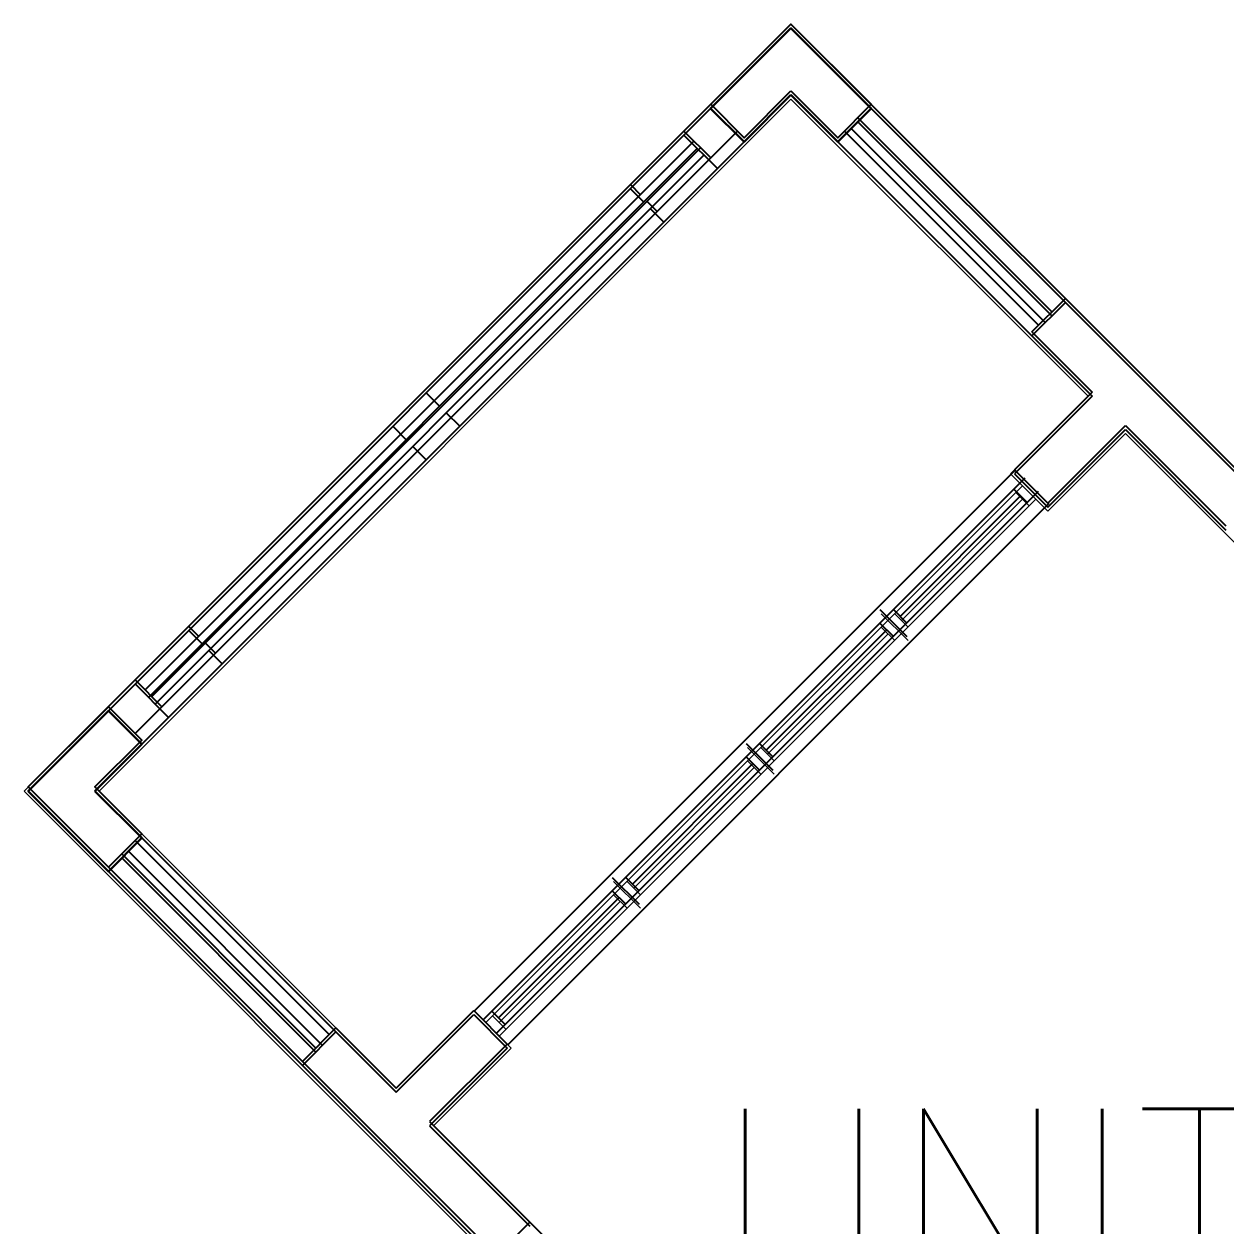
# Model space of a CAD drawing. Header units: millimetres. Extents: x 186805 to 449048, y 2167 to 51540.
# Drawn here: x 251906 to 258256, y 40375 to 46724 of the extents above; entities that cross this region are included whole.
import ezdxf

# ---------------------------------------------------------------- set-up
doc = ezdxf.new("R2010")
doc.units = ezdxf.units.MM
doc.linetypes.add('HIDDEN2', pattern=[0.1875, 0.125, -0.0625])
doc.layers.get('0').update_dxf_attribs({"linetype": 'CONTINUOUS'})
for name, color, linetype, lineweight in [('0-60x60-C', 3, 'CONTINUOUS', 13), ('0-AKL-P1 TILES', 8, 'CONTINUOUS', 13), ('0-akl-plasterline', 9, 'CONTINUOUS', 13), ('3117.NEW ID XR$0$BD$0$a-conc', 6, 'CONTINUOUS', 30), ('3117.NEW ID XR$0$BD$0$A-FLOREDGE', 211, 'CONTINUOUS', 5), ('3117.NEW ID XR$0$BD$0$a-wall', 7, 'CONTINUOUS', 30), ('3117.NEW ID XR$0$BD$0$A-WIND', 4, 'CONTINUOUS', 9)]:
    doc.layers.add(name, color=color, linetype=linetype, lineweight=lineweight)
for name, color, linetype in [('3117.NEW ID XR$0$a-conc', 140, 'CONTINUOUS'), ('3117.NEW ID XR$0$A-FLOREDGE', 211, 'CONTINUOUS'), ('3117.NEW ID XR$0$A-TILE', 8, 'CONTINUOUS'), ('3117.NEW ID XR$0$a-wall', 7, 'CONTINUOUS'), ('A-ABOVE DOOR', 1, 'HIDDEN2'), ('A-CONC-BLDG', 6, 'CONTINUOUS'), ('A-FLORRAIL', 92, 'CONTINUOUS'), ('a-wall', 140, 'CONTINUOUS'), ('A-WIND', 4, 'CONTINUOUS'), ('ALAN', 6, 'CONTINUOUS')]:
    doc.layers.add(name, color=color, linetype=linetype)
doc.styles.add('T 200 neal', font='romans.shx', dxfattribs={"height": 400})

# ---------------------------------------------------------------- blocks, each defined once
blk = doc.blocks.new('A$C7C4A1575')
at = {"layer": 'A-ABOVE DOOR', "color": 8, "linetype": 'Continuous'}
for p, q in [((23965.6, 10196.1), (26822.3, 7339.4)), ((26645.5, 7162.6), (23788.8, 10019.3))]:
    blk.add_line(p, q, dxfattribs=at)
at = {"layer": 'A-CONC-BLDG', "color": 8}
for points in [[(24079.9, 11136.5), (24256.7, 11313.3), (23655.7, 11914.4), (23478.9, 11737.6)], [(21852.5, 8414.2), (22029.3, 8591), (21781.8, 8838.4), (22029.3, 9085.9), (21852.5, 9262.7), (21428.3, 8838.4)], [(25458.8, 5161.5), (25706.3, 5409), (25883.1, 5232.2), (25458.8, 4807.9), (25034.5, 5232.2), (25211.3, 5409)]]:
    blk.add_lwpolyline(points, close=True, dxfattribs=at)
at = {"layer": 'A-FLORRAIL', "color": 8}
for p, q in [((22948.6, 10217.3), (21923.3, 9192)), ((23019.3, 10146.6), (21994, 9121.3)), ((21994, 8555.6), (25175.9, 5373.6)), ((21994, 8272.8), (22135.4, 8414.2)), ((22047, 8325.8), (24946.1, 5426.7)), ((22082.4, 8361.1), (24981.5, 5462)), ((22365.2, 8078.3), (22418.2, 8131.3)), ((22276.8, 7989.9), (22329.8, 8043)), ((26766.9, 6398.9), (25741.6, 5373.6)), ((26837.6, 6328.2), (25812.3, 5302.9)), ((24698.6, 5744.9), (24751.7, 5797.9)), ((24610.3, 5656.5), (24663.3, 5709.5)), ((24893.1, 5373.6), (25034.5, 5515))]:
    blk.add_line(p, q, dxfattribs=at)
at = {"layer": 'a-wall', "color": 8}
for p, q in [((22877.8, 10288), (23903.2, 11313.3)), ((23549.6, 10606.2), (24079.9, 11136.5)), ((23959.7, 10196.1), (23549.6, 10606.2)), ((23054.6, 10111.2), (23372.8, 10429.4)), ((23372.8, 10429.4), (23782.9, 10019.3)), ((23054.6, 10111.2), (22877.8, 10288)), ((23782.9, 10019.3), (23959.7, 10196.1)), ((27226.6, 6929.3), (27756.9, 7459.6)), ((26639.7, 7162.6), (26816.4, 7339.4)), ((26816.4, 7339.4), (27226.6, 6929.3)), ((26908.4, 6257.5), (27933.7, 7282.8)), ((27049.8, 6752.5), (26639.7, 7162.6)), ((27226.6, 6929.3), (27226.6, 6929.3)), ((26731.6, 6434.3), (27049.8, 6752.5)), ((26731.6, 6434.3), (26908.4, 6257.5))]:
    blk.add_line(p, q, dxfattribs=at)
at = {"layer": 'A-WIND', "color": 8}
for p, q in [((23903.2, 10139.5), (26766.9, 7275.7)), ((23832.4, 10068.8), (26696.2, 7205)), ((23949.1, 10093.6), (23878.4, 10022.8)), ((24550.2, 9421.8), (23913.8, 10058.2)), ((24514.8, 9315.7), (24656.2, 9457.2)), ((24585.5, 9457.2), (24514.8, 9386.5)), ((24656.2, 9386.5), (24585.5, 9315.7)), ((25257.3, 8714.7), (24620.9, 9351.1)), ((25292.6, 8750.1), (25221.9, 8679.3)), ((25221.9, 8608.6), (25363.3, 8750.1)), ((25363.3, 8679.3), (25292.6, 8608.6)), ((25964.4, 8007.6), (25328, 8644)), ((25999.7, 8043), (25929, 7972.2)), ((25929, 7901.5), (26070.4, 8043)), ((26070.4, 7972.2), (25999.7, 7901.5)), ((26671.5, 7300.5), (26035.1, 7936.9)), ((26706.8, 7335.8), (26636.1, 7265.1))]:
    blk.add_line(p, q, dxfattribs=at)
at = {"layer": 'ALAN', "color": 8}
for p, q in [((23903.2, 11313.3), (21428.3, 8838.4)), ((21428.3, 8838.4), (25458.8, 4807.9)), ((25458.8, 4807.9), (27933.7, 7282.8))]:
    blk.add_line(p, q, dxfattribs=at)
blk = doc.blocks.new('A$C32DD6ECA')
at = {"layer": '0-60x60-C', "color": 16, "xscale": 0.04183124983683228, "yscale": 0.04183124983683228, "zscale": 0.04183124983683228, "rotation": 180}
blk.add_blockref('A$C7C4A1575', (4397.08, 2202.64), dxfattribs=at)
blk = doc.blocks.new('A$C5C977968')
at = {"layer": '0-akl-plasterline'}
for p, q in [((8198.2, 14785.6), (10673.1, 17260.5)), ((10673.1, 17260.5), (14724.8, 13208.8)), ((10673.1, 16864.5), (9103.3, 15294.7)), ((14328.8, 13208.8), (10673.1, 16864.5)), ((9103.3, 15294.7), (9513.4, 14884.6)), ((5592.1, 11783.5), (8905.3, 15096.7)), ((9315.4, 14686.6), (8905.3, 15096.7)), ((9513.4, 14884.6), (9315.4, 14686.6)), ((14724.8, 13208.8), (12249.9, 10733.9)), ((14328.8, 13208.8), (12759.1, 11639)), ((14350, 13208.8), (14102.6, 12961.3)), ((12348.9, 12049.1), (12150.9, 11851.1)), ((12759.1, 11639), (12348.9, 12049.1)), ((12150.9, 11851.1), (12561.1, 11441)), ((12561.1, 11441), (8940.7, 7820.6))]:
    blk.add_line(p, q, dxfattribs=at)
at = {"layer": '3117.NEW ID XR$0$a-conc'}
for p, q in [((10248.8, 16815), (10673.1, 17239.3)), ((10673.1, 17239.3), (11097.4, 16815)), ((10673.1, 16885.7), (10425.6, 16638.2)), ((10920.6, 16638.2), (10673.1, 16885.7)), ((10425.6, 16638.2), (10248.8, 16815)), ((11097.4, 16815), (10920.6, 16638.2)), ((14279.3, 13633), (14102.6, 13456.2)), ((14703.6, 13208.8), (14279.3, 13633)), ((14102.6, 13456.2), (14350, 13208.8)), ((14350, 13208.8), (14102.6, 12961.3)), ((14279.3, 12784.5), (14703.6, 13208.8)), ((14102.6, 12961.3), (14279.3, 12784.5))]:
    blk.add_line(p, q, dxfattribs=at)
at = {"layer": '3117.NEW ID XR$0$A-FLOREDGE'}
for p, q in [((9223.5, 15789.7), (10248.8, 16815)), ((14279.3, 13633), (11097.4, 16815)), ((9294.2, 15719), (10319.5, 16744.3)), ((9329.6, 15683.6), (10354.9, 16708.9)), ((9400.3, 15612.9), (10425.6, 16638.2)), ((14102.6, 13456.2), (10920.6, 16638.2)), ((11238.8, 16673.6), (11062, 16496.8)), ((14067.2, 13703.7), (11168.1, 16602.9)), ((14031.8, 13668.4), (11132.7, 16567.5)), ((11521.6, 16390.7), (11450.9, 16320)), ((11415.6, 16284.7), (11344.8, 16214)), ((12600, 15312.4), (12529.2, 15241.7)), ((12493.9, 15206.3), (12423.2, 15135.6)), ((12776.7, 15135.6), (12706, 15064.9)), ((12670.7, 15029.6), (12600, 14958.8)), ((13855.1, 14057.3), (13784.4, 13986.6)), ((13749, 13951.2), (13678.3, 13880.5)), ((14137.9, 13774.4), (13961.1, 13597.7)), ((13077.3, 11936), (14102.6, 12961.3)), ((13148, 11865.3), (14173.3, 12890.6)), ((13183.3, 11829.9), (14208.6, 12855.2)), ((13254, 11759.2), (14279.3, 12784.5))]:
    blk.add_line(p, q, dxfattribs=at)
at = {"layer": '3117.NEW ID XR$0$A-TILE'}
for p, q in [((10425.6, 16638.2), (9400.3, 15612.9)), ((14102.6, 13456.2), (10920.6, 16638.2)), ((13077.3, 11936), (14102.6, 12961.3))]:
    blk.add_line(p, q, dxfattribs=at)
at = {"layer": '3117.NEW ID XR$0$a-wall'}
blk.add_line((8905.3, 15117.9), (8905.3, 15117.9), dxfattribs=at)
at = {"layer": '3117.NEW ID XR$0$BD$0$a-conc'}
for p, q in [((10248.8, 16815), (10673.1, 17239.3)), ((10673.1, 17239.3), (11097.4, 16815)), ((10673.1, 16885.7), (10425.6, 16638.2)), ((10920.6, 16638.2), (10673.1, 16885.7)), ((10425.6, 16638.2), (10248.8, 16815)), ((11097.4, 16815), (10920.6, 16638.2)), ((14279.3, 13633), (14102.6, 13456.2)), ((14703.6, 13208.8), (14279.3, 13633)), ((14102.6, 13456.2), (14350, 13208.8)), ((14350, 13208.8), (14102.6, 12961.3)), ((14279.3, 12784.5), (14703.6, 13208.8)), ((14102.6, 12961.3), (14279.3, 12784.5))]:
    blk.add_line(p, q, dxfattribs=at)
at = {"layer": '3117.NEW ID XR$0$BD$0$A-FLOREDGE'}
for p, q in [((9223.5, 15789.7), (10248.8, 16815)), ((14279.3, 13633), (11097.4, 16815)), ((9294.2, 15719), (10319.5, 16744.3)), ((9329.6, 15683.6), (10354.9, 16708.9)), ((9400.3, 15612.9), (10425.6, 16638.2)), ((14102.6, 13456.2), (10920.6, 16638.2)), ((11238.8, 16673.6), (11062, 16496.8)), ((14067.2, 13703.7), (11168.1, 16602.9)), ((14031.8, 13668.4), (11132.7, 16567.5)), ((11521.6, 16390.7), (11450.9, 16320)), ((11415.6, 16284.7), (11344.8, 16214)), ((12600, 15312.4), (12529.2, 15241.7)), ((12493.9, 15206.3), (12423.2, 15135.6)), ((12776.7, 15135.6), (12706, 15064.9)), ((12670.7, 15029.6), (12600, 14958.8)), ((13855.1, 14057.3), (13784.4, 13986.6)), ((13749, 13951.2), (13678.3, 13880.5)), ((14137.9, 13774.4), (13961.1, 13597.7)), ((13077.3, 11936), (14102.6, 12961.3)), ((13148, 11865.3), (14173.3, 12890.6)), ((13183.3, 11829.9), (14208.6, 12855.2)), ((13254, 11759.2), (14279.3, 12784.5))]:
    blk.add_line(p, q, dxfattribs=at)
at = {"layer": '3117.NEW ID XR$0$BD$0$a-wall'}
blk.add_line((8905.3, 15117.9), (8905.3, 15117.9), dxfattribs=at)
at = {"layer": '3117.NEW ID XR$0$BD$0$A-WIND'}
for p, q in [((9449.8, 14821), (9379.1, 14750.3)), ((12285.3, 11985.5), (9449.8, 14821)), ((12214.6, 11914.7), (9379.1, 14750.2)), ((9414.4, 14714.9), (9485.1, 14785.6)), ((9449.8, 14750.3), (10089.7, 14110.3)), ((10195.8, 14145.7), (10054.4, 14004.2)), ((10054.4, 14075), (10125.1, 14145.7)), ((10125.1, 14004.2), (10195.8, 14075)), ((10160.4, 14039.6), (10796.8, 13403.2)), ((10902.9, 13438.6), (10761.5, 13297.1)), ((10761.5, 13367.9), (10832.2, 13438.6)), ((10832.2, 13297.1), (10902.9, 13367.9)), ((10867.5, 13332.5), (11503.9, 12696.1)), ((11468.6, 12660.7), (11539.3, 12731.5)), ((11610, 12731.5), (11468.6, 12590)), ((11539.3, 12590), (11610, 12660.7)), ((11574.7, 12625.4), (12214.6, 11985.5)), ((12179.2, 11950.1), (12249.9, 12020.8)), ((12285.3, 11985.5), (12214.6, 11914.7))]:
    blk.add_line(p, q, dxfattribs=at)
at = {"layer": 'a-wall'}
for p, q in [((9223.5, 15789.7), (8198.2, 14764.4)), ((9223.5, 15789.7), (8198.2, 14764.4)), ((9400.3, 15612.9), (9223.5, 15789.7)), ((9400.3, 15612.9), (9223.5, 15789.7)), ((9400.3, 15612.9), (9082.1, 15294.7)), ((9400.3, 15612.9), (9082.1, 15294.7)), ((9082.1, 15294.7), (9492.2, 14884.6)), ((8905.3, 15117.9), (8375, 14587.6)), ((8905.3, 15117.9), (8375, 14587.6)), ((9315.4, 14707.8), (8905.3, 15117.9)), ((9492.2, 14884.6), (9315.4, 14707.8)), ((12348.9, 12027.9), (12172.2, 11851.1)), ((12759.1, 11617.8), (12348.9, 12027.9)), ((13077.3, 11936), (12759.1, 11617.8)), ((13077.3, 11936), (12759.1, 11617.8)), ((13077.3, 11936), (13254, 11759.2)), ((13077.3, 11936), (13254, 11759.2)), ((12172.2, 11851.1), (12582.3, 11441)), ((13254, 11759.2), (12228.7, 10733.9)), ((13254, 11759.2), (12228.7, 10733.9)), ((12582.3, 11441), (12051.9, 10910.7)), ((12582.3, 11441), (12051.9, 10910.7))]:
    blk.add_line(p, q, dxfattribs=at)

msp = doc.modelspace()

# ---------------------------------------------------------------- block references
at = {"layer": '0-60x60-C', "color": 16, "xscale": -23.90557308239969, "yscale": 23.90557308239969, "zscale": 23.90557308239969}
msp.add_blockref('A$C32DD6ECA', (335613.6, -1123), dxfattribs=at)
at = {"layer": '0-AKL-P1 TILES', "color": 1, "xscale": -1}
msp.add_blockref('A$C5C977968', (266630.7, 29463.8), dxfattribs=at)

# ---------------------------------------------------------------- texts
at = {"linetype": 'ByBlock', "insert": (255544.1, 40993.6), "char_height": 1000, "attachment_point": 1, "style": 'T 200 neal'}
msp.add_mtext_dynamic_manual_height_columns('UNIT 5', width=6011.013, gutter_width=2000, heights=[0], dxfattribs=at)

doc.saveas('drawing.dxf')
